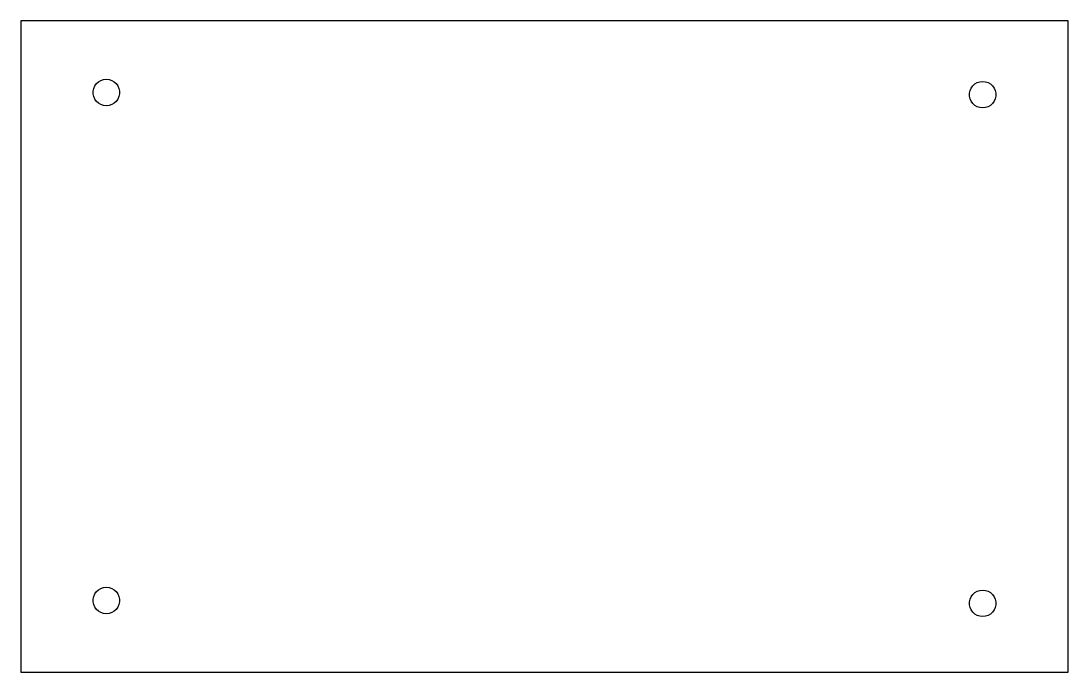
# Model space of a CAD drawing. Extents: x 0 to 145, y -3 to 87.
import ezdxf

# ---------------------------------------------------------------- set-up
doc = ezdxf.new("R2010")
doc.units = 0
doc.layers.get('0').update_dxf_attribs({"linetype": 'CONTINUOUS'})

msp = doc.modelspace()

# ---------------------------------------------------------------- linework, layer by layer
at = {"color": 7}
for points in [[(145.221944, 87.046943), (-0.280277, 87.046943), (-0.280277, -3.455276), (145.221944, -3.455276)], [(11.195812, 75.301943), (10.829256, 75.420889), (10.495448, 75.61313), (10.209018, 75.870517), (9.982463, 76.181704), (9.82568, 76.533071), (9.745553, 76.909303), (9.745553, 77.293986), (9.82568, 77.670218), (9.982463, 78.021585), (10.209018, 78.332772), (10.495448, 78.590159), (10.829256, 78.7825), (11.195812, 78.901346), (11.579141, 78.941525), (11.962439, 78.901346), (12.329085, 78.7825), (12.662843, 78.590159), (12.949264, 78.332772), (13.175788, 78.021585), (13.332652, 77.670218), (13.412776, 77.293986), (13.412776, 76.909303), (13.332652, 76.533071), (13.175788, 76.181704), (12.949264, 75.870517), (12.662843, 75.61313), (12.329085, 75.420889), (11.962439, 75.301943), (11.579141, 75.261766)], [(132.978824, 75.003583), (132.613077, 75.122431), (132.279223, 75.314773), (131.992198, 75.572157), (131.765974, 75.883344), (131.609515, 76.234713), (131.528831, 76.610943), (131.528831, 76.995629), (131.609515, 77.371858), (131.765974, 77.723227), (131.992198, 78.034414), (132.279223, 78.291798), (132.613077, 78.484143), (132.978824, 78.602988), (133.36252, 78.643165), (133.746203, 78.602988), (134.111952, 78.484143), (134.445806, 78.291798), (134.732829, 78.034414), (134.959056, 77.723227), (135.115514, 77.371858), (135.196199, 76.995629), (135.196199, 76.610943), (135.115514, 76.234713), (134.959056, 75.883344), (134.732829, 75.572157), (134.445806, 75.314773), (134.111952, 75.122431), (133.746203, 75.003583), (133.36252, 74.963404)], [(11.195812, 4.69032), (10.829256, 4.809266), (10.495448, 5.001508), (10.209018, 5.258893), (9.982463, 5.570081), (9.82568, 5.921448), (9.745554, 6.297679), (9.745554, 6.682363), (9.82568, 7.058594), (9.982464, 7.409961), (10.209019, 7.72115), (10.495449, 7.978534), (10.829257, 8.170876), (11.195813, 8.289722), (11.579141, 8.329901), (11.962439, 8.289722), (12.329085, 8.170876), (12.662843, 7.978534), (12.949264, 7.72115), (13.175788, 7.409961), (13.332652, 7.058594), (13.412776, 6.682363), (13.412776, 6.297679), (13.332652, 5.921448), (13.175788, 5.570081), (12.949264, 5.258893), (12.662843, 5.001508), (12.329085, 4.809266), (11.962439, 4.69032), (11.579141, 4.650141)], [(132.978824, 4.292508), (132.613077, 4.411354), (132.279223, 4.603696), (131.992198, 4.861081), (131.765974, 5.172269), (131.609515, 5.523636), (131.528831, 5.899867), (131.528831, 6.284551), (131.609515, 6.660782), (131.765974, 7.012149), (131.992198, 7.323338), (132.279223, 7.580722), (132.613077, 7.773064), (132.978824, 7.89191), (133.36252, 7.93209), (133.746203, 7.89191), (134.111952, 7.773064), (134.445806, 7.580722), (134.732829, 7.323338), (134.959056, 7.012149), (135.115514, 6.660782), (135.196199, 6.284551), (135.196199, 5.899867), (135.115514, 5.523636), (134.959056, 5.172269), (134.732829, 4.861081), (134.445806, 4.603696), (134.111952, 4.411354), (133.746203, 4.292508), (133.36252, 4.252329)]]:
    msp.add_lwpolyline(points, close=True, dxfattribs=at)

doc.saveas('drawing.dxf')
